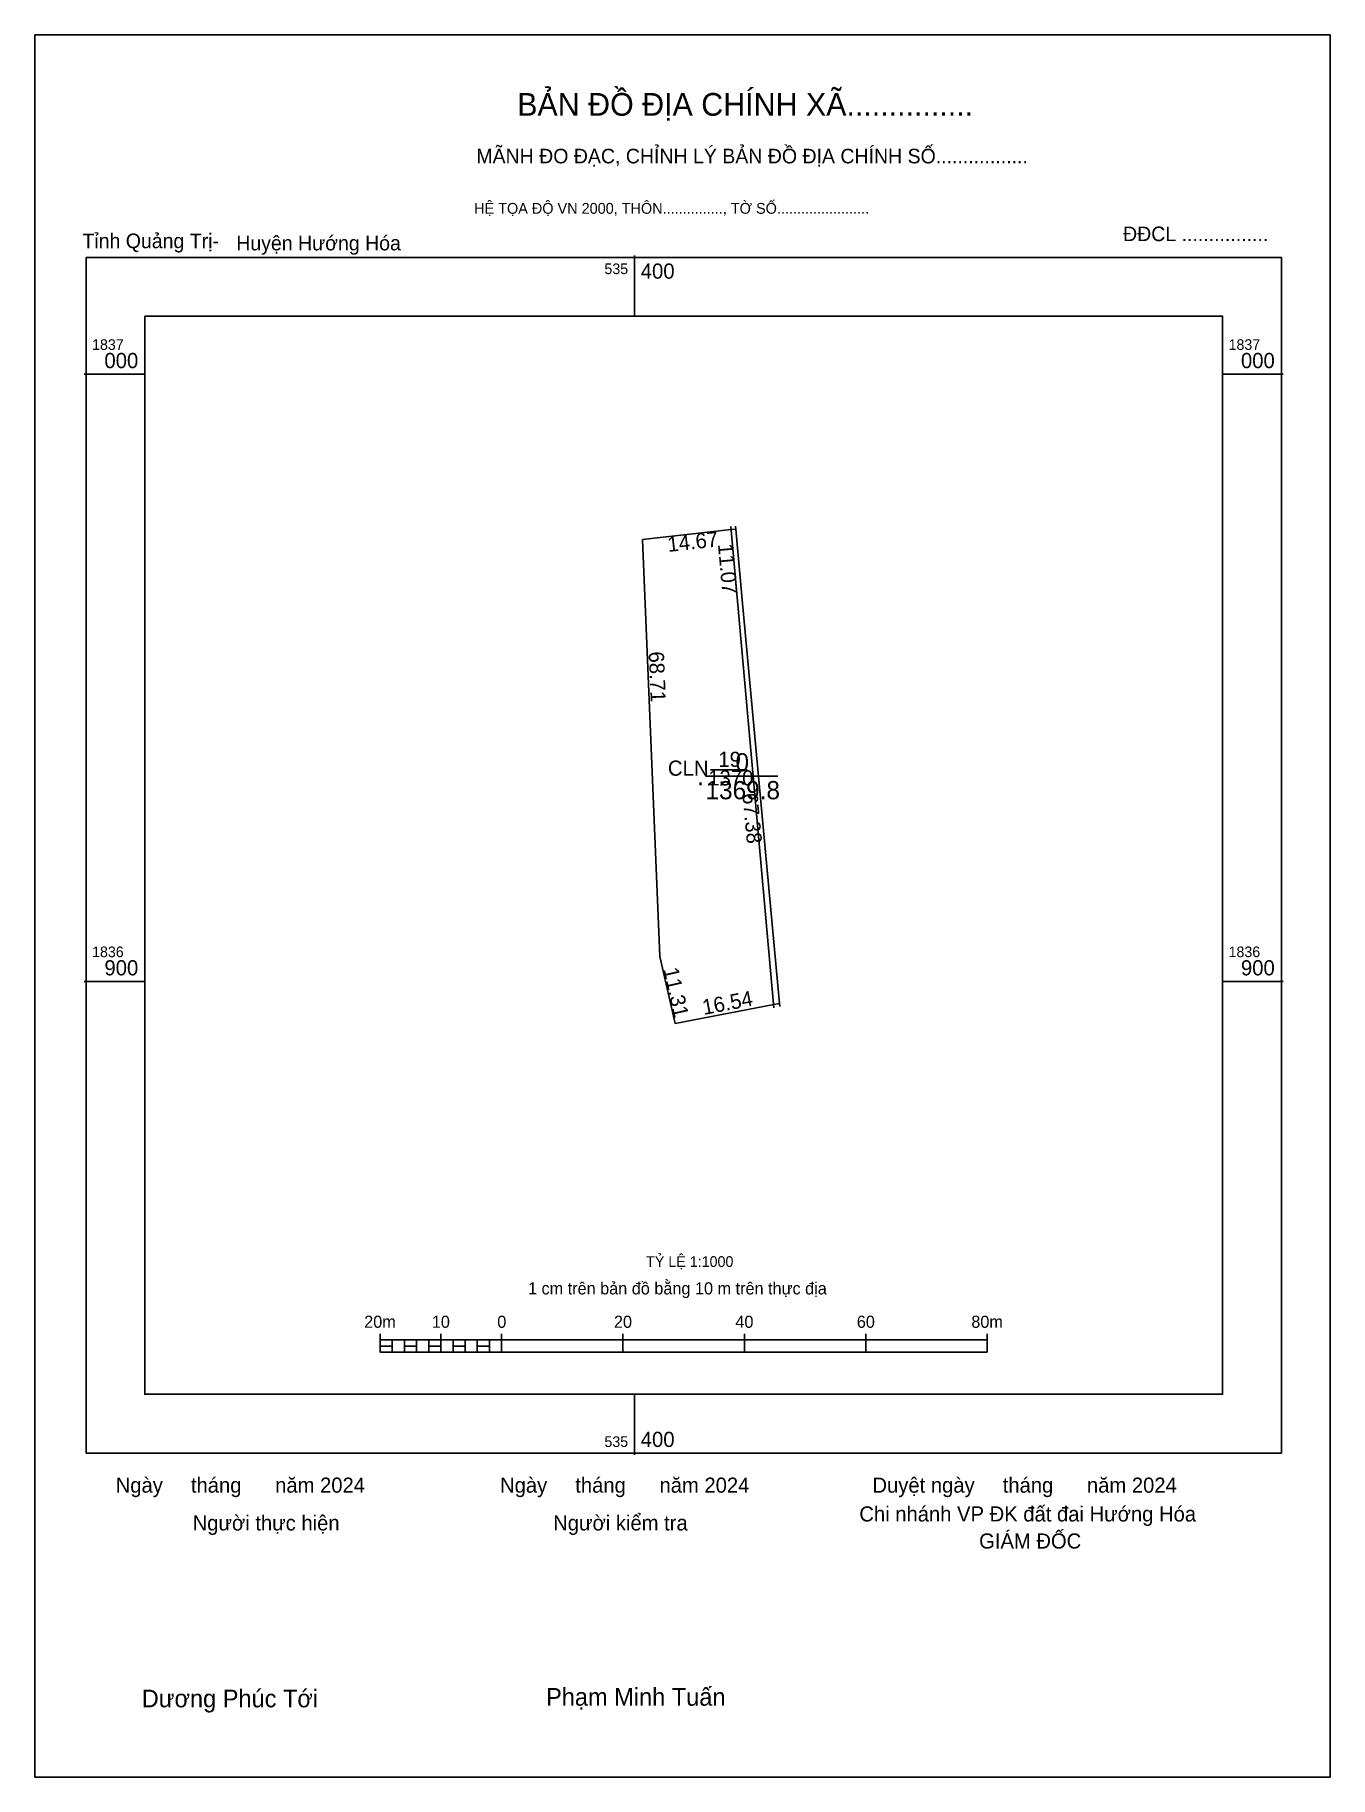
# Model space of a CAD drawing. Extents: x 535301 to 535515, y 1836769 to 1837056.
import ezdxf

# ---------------------------------------------------------------- set-up
doc = ezdxf.new("R2010")
doc.units = 0
for name, color, linetype in [('Level 10', 7, 'Continuous'), ('Level 13', 7, 'Continuous'), ('Level 15', 7, 'Continuous'), ('Level 36', 7, 'Continuous'), ('Level 4', 7, 'Continuous'), ('Level 40', 7, 'Continuous'), ('Level 6', 7, 'Continuous'), ('Level 62', 7, 'Continuous'), ('Level 63', 7, 'Continuous'), ('Level 9', 7, 'Continuous')]:
    doc.layers.add(name, color=color, linetype=linetype)

msp = doc.modelspace()

# ---------------------------------------------------------------- linework, layer by layer
at = {"layer": 'Level 10'}
msp.add_line((535411.66, 1836933.8), (535423.61, 1836933.8), dxfattribs=at)
msp.add_lwpolyline([(535401.28, 1836972.78), (535415.87, 1836974.4), (535416.66, 1836974.49), (535417.65, 1836963.46), (535423.87, 1836896.37), (535422.9, 1836896.19), (535406.65, 1836893.1), (535404.17, 1836904.13)], close=True, dxfattribs=at)
at = {"layer": 'Level 13'}
msp.add_line((535412.47, 1836934.85), (535418.52, 1836934.85), dxfattribs=at)
at = {"layer": 'Level 15'}
msp.add_lwpolyline([(535301.2, 1837055.88), (535514.56, 1837055.88), (535514.56, 1836768.97), (535301.2, 1836768.97)], close=True, dxfattribs=at)
at = {"layer": 'Level 36'}
msp.add_line((535415.82, 1836974.91), (535422.94, 1836895.68), dxfattribs=at)
at = {"layer": 'Level 40'}
msp.add_line((535416.66, 1836974.49), (535416.61, 1836975), dxfattribs=at)
msp.add_lwpolyline([(535423.87, 1836896.37), (535423.92, 1836895.86)], dxfattribs=at)
at = {"layer": 'Level 62'}
msp.add_lwpolyline([(535319.32, 1837009.54), (535496.83, 1837009.54), (535496.83, 1836832.03), (535319.32, 1836832.03)], close=True, dxfattribs=at)
at = {"layer": 'Level 63'}
for p, q in [((535400, 1837019.54), (535400, 1837009.54)), ((535309.32, 1837000), (535319.32, 1837000)), ((535496.83, 1837000), (535506.83, 1837000)), ((535309.32, 1836900), (535319.32, 1836900)), ((535496.83, 1836900), (535506.83, 1836900)), ((535358.08, 1836841.96), (535358.08, 1836838.96)), ((535358.08, 1836840.96), (535458.08, 1836840.96)), ((535360.08, 1836840.96), (535360.08, 1836838.96)), ((535362.08, 1836840.96), (535362.08, 1836838.96)), ((535364.08, 1836840.96), (535364.08, 1836838.96)), ((535366.08, 1836840.96), (535366.08, 1836838.96)), ((535368.08, 1836841.96), (535368.08, 1836838.96)), ((535368.08, 1836840.96), (535368.08, 1836838.96)), ((535370.08, 1836840.96), (535370.08, 1836838.96)), ((535372.08, 1836840.96), (535372.08, 1836838.96)), ((535374.08, 1836840.96), (535374.08, 1836838.96)), ((535376.08, 1836840.96), (535376.08, 1836838.96)), ((535378.08, 1836841.96), (535378.08, 1836838.96)), ((535378.08, 1836840.96), (535378.08, 1836838.96)), ((535398.08, 1836841.96), (535398.08, 1836838.96)), ((535418.08, 1836841.96), (535418.08, 1836838.96)), ((535438.08, 1836841.96), (535438.08, 1836838.96)), ((535458.08, 1836841.96), (535458.08, 1836838.96)), ((535358.08, 1836838.96), (535458.08, 1836838.96)), ((535400, 1836832.03), (535400, 1836822.03))]:
    msp.add_line(p, q, dxfattribs=at)
for points in [[(535309.63, 1837019.23), (535506.52, 1837019.23), (535506.52, 1836822.34), (535309.63, 1836822.34)], [(535358.08, 1836839.96), (535360.08, 1836839.96), (535360.08, 1836838.96), (535358.08, 1836838.96)], [(535358.08, 1836839.96), (535360.08, 1836839.96), (535360.08, 1836838.96), (535358.08, 1836838.96)], [(535362.08, 1836839.96), (535364.08, 1836839.96), (535364.08, 1836838.96), (535362.08, 1836838.96)], [(535366.08, 1836839.96), (535368.08, 1836839.96), (535368.08, 1836838.96), (535366.08, 1836838.96)], [(535370.08, 1836839.96), (535372.08, 1836839.96), (535372.08, 1836838.96), (535370.08, 1836838.96)], [(535374.08, 1836839.96), (535376.08, 1836839.96), (535376.08, 1836838.96), (535374.08, 1836838.96)]]:
    msp.add_lwpolyline(points, close=True, dxfattribs=at)

# ---------------------------------------------------------------- texts
at = {"layer": 'Level 13'}
for s, height, p in [('CLN', 2.5, (535405.48, 1836933.88)), ('19', 2.5, (535413.78, 1836935.33)), ('0', 3, (535416.61, 1836934.6)), ('1369.8', 3, (535411.67, 1836930)), ('1370', 2.5, (535412.12, 1836932.27)), ('.', 3, (535410.27, 1836932.3))]:
    msp.add_text(s, height=height, dxfattribs=at).set_placement(p)
at = {"layer": 'Level 4'}
for s, rotation, p in [('14.67', 6.3443, (535405.54, 1836970.72)), ('11.07', 275.1289, (535413.71, 1836972.01)), ('68.71', 272.4106, (535402.31, 1836954.3)), ('67.38', 275.2968, (535417.74, 1836930.92)), ('11.31', 282.6717, (535404.7, 1836902.02)), ('16.54', 10.7522, (535411.4, 1836894.48))]:
    msp.add_text(s, height=2.5, rotation=rotation, dxfattribs=at).set_placement(p)
at = {"layer": 'Level 6'}
msp.add_text('TỶ LỆ 1:1000', height=1.7579, dxfattribs=at).set_placement((535401.89, 1836852.99))
at = {"layer": 'Level 63'}
for s, height, p in [('BẢN ĐỒ ĐỊA CHÍNH XÃ...............', 3.7437, (535380.65, 1837042.56)), ('MÃNH ĐO ĐẠC, CHỈNH LÝ BẢN ĐỒ ĐỊA CHÍNH SỐ.................', 2.4022, (535373.92, 1837034.72)), ('HỆ TỌA ĐỘ VN 2000, THÔN..............., TỜ SỐ.......................', 1.7782, (535373.56, 1837026.42)), ('535', 1.75, (535395.02, 1837016.48)), ('400', 2.5, (535401, 1837015.73)), ('1837', 1.75, (535310.63, 1837004)), ('1837', 1.75, (535497.83, 1837004)), ('000', 2.5, (535312.66, 1837001)), ('000', 2.5, (535499.86, 1837001)), ('1836', 1.75, (535310.63, 1836904)), ('1836', 1.75, (535497.83, 1836904)), ('900', 2.5, (535312.66, 1836901)), ('900', 2.5, (535499.86, 1836901)), ('1 cm trên bản đồ bằng 10 m trên thực địa', 2, (535382.43, 1836848.46)), ('20m', 2, (535355.45, 1836842.96)), ('10', 2, (535366.59, 1836842.96)), ('0', 2, (535377.37, 1836842.96)), ('20', 2, (535396.59, 1836842.96)), ('40', 2, (535416.59, 1836842.96)), ('60', 2, (535436.59, 1836842.96)), ('80m', 2, (535455.45, 1836842.96)), ('535', 1.75, (535395.02, 1836823.34)), ('400', 2.5, (535401, 1836823.34)), ('Ngày     tháng      năm 2024', 2.4883, (535314.52, 1836815.81)), ('Ngày     tháng      năm 2024', 2.4883, (535377.83, 1836815.81)), ('Duyệt ngày     tháng      năm 2024', 2.4883, (535439.17, 1836815.81)), ('Người kiểm tra', 2.4883, (535386.58, 1836809.59)), ('Chi nhánh VP ĐK đất đai Hướng Hóa', 2.4883, (535437.01, 1836811.07)), ('Người thực hiện', 2.4883, (535327.19, 1836809.59)), ('GIÁM ĐỐC', 2.488, (535456.74, 1836806.61)), ('Dương Phúc Tới', 2.9024, (535318.81, 1836780.47)), ('Phạm Minh Tuấn', 2.9024, (535385.41, 1836780.73))]:
    msp.add_text(s, height=height, dxfattribs=at).set_placement(p)
at = {"layer": 'Level 9'}
for s, p in [('Tỉnh Quảng Trị-', (535309.04, 1837020.75)), ('Huyện Hướng Hóa', (535334.38, 1837020.39)), ('ĐĐCL ................', (535480.45, 1837021.91))]:
    msp.add_text(s, height=2.4022, dxfattribs=at).set_placement(p)

doc.saveas('drawing.dxf')
